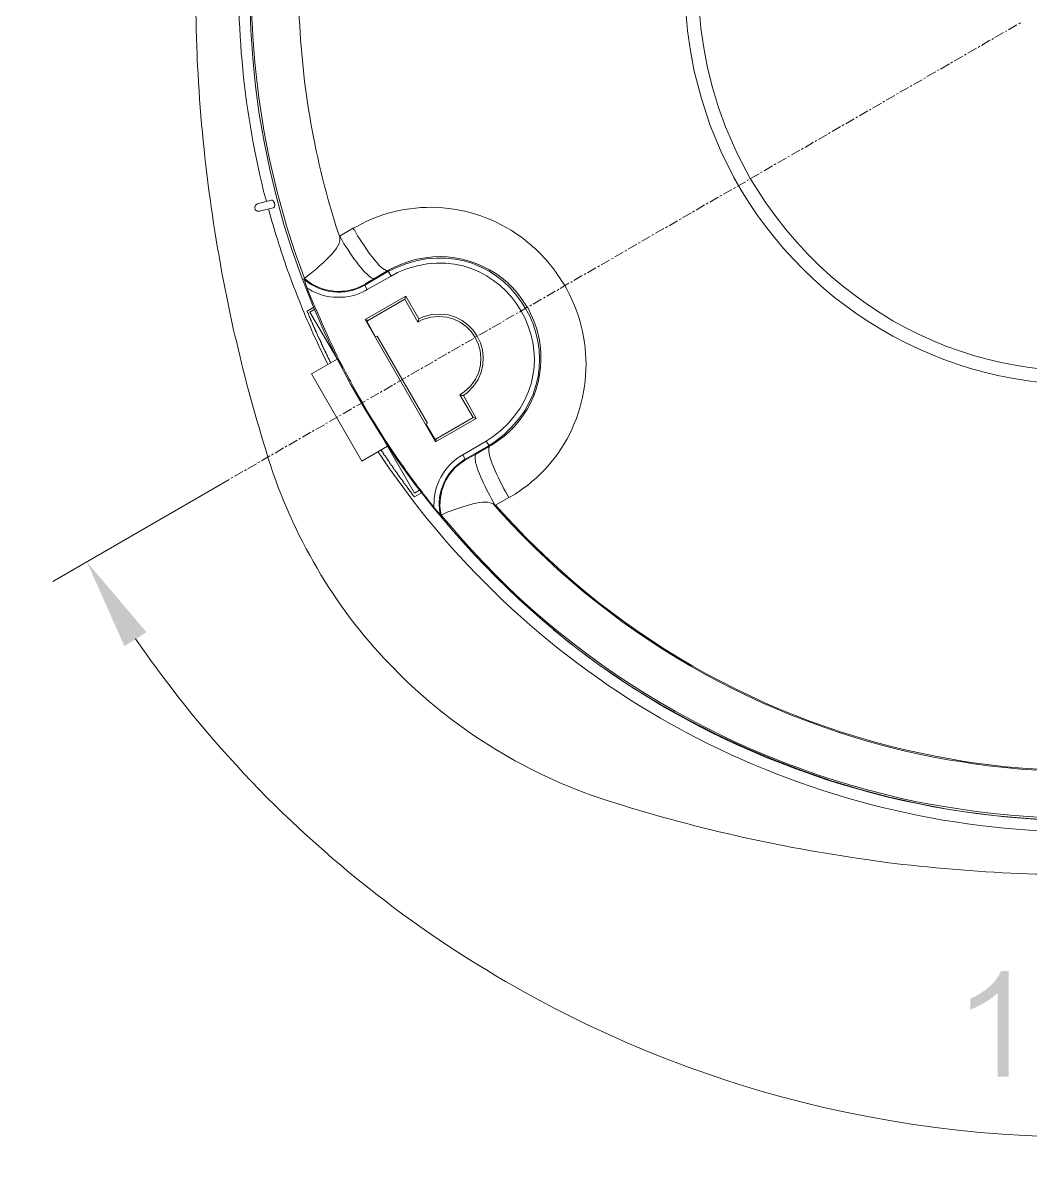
# Model space of a CAD drawing. Header units: millimetres. Extents: x 40 to 388, y 0 to 127.
# Drawn here: x 276.8 to 330.2, y 3.8 to 63.9 of the extents above; entities that cross this region are included whole.
import ezdxf

# ---------------------------------------------------------------- set-up
doc = ezdxf.new("R2010")
doc.units = ezdxf.units.MM

msp = doc.modelspace()

# ---------------------------------------------------------------- hatches: boundary and pattern name
h = msp.add_hatch(color=250)
h.dxf.hatch_style = 2
h.paths.add_polyline_path([(280.212588, 35.326601), (282.202184, 30.860399), (283.366386, 31.601303)])
h = msp.add_hatch(color=250)
edge = h.paths.add_edge_path(flags=0)
edge.add_spline(control_points=[(328.432583, 8.054304), (328.432583, 8.054304), (329.011209, 8.054304), (329.011209, 8.054304), (329.011209, 8.054304), (329.011209, 13.64943), (329.011209, 13.64943), (329.011209, 13.64943), (328.597189, 13.64943), (328.597189, 13.64943), (328.3585, 13.06142), (327.816386, 12.574622), (326.972083, 12.18893), (326.972083, 12.18893), (326.972083, 11.610304), (326.972083, 11.610304), (327.54129, 11.830225), (328.028088, 12.12423), (328.432583, 12.492319), (328.432583, 12.492319), (328.432583, 8.054304), (328.432583, 8.054304)], knot_values=[0, 0, 0, 0, 1, 1, 1, 2, 2, 2, 3, 3, 3, 4, 4, 4, 5, 5, 5, 6, 6, 6, 7, 7, 7, 7], degree=3, periodic=1)

# ---------------------------------------------------------------- linework, layer by layer
at = {"color": 250, "lineweight": 20}
for points in [[(329.001684, 63.499399), (329.446184, 63.774601)], [(329.552088, 63.816899), (329.636684, 63.880399)], [(328.282088, 63.097303), (328.726588, 63.351303)], [(328.832386, 63.414803), (328.917088, 63.457101)], [(326.842684, 62.271803), (327.308386, 62.525803)], [(327.393088, 62.568101), (327.477684, 62.631601)], [(327.562386, 62.673899), (328.006886, 62.949101)], [(328.112684, 62.991399), (328.197386, 63.033803)], [(326.123088, 61.848399), (326.588684, 62.102399)], [(326.673386, 62.165899), (326.758088, 62.208303)], [(324.683684, 61.022899), (325.149386, 61.276899)], [(325.234088, 61.340399), (325.318684, 61.382803)], [(325.403386, 61.425101), (325.869088, 61.700303)], [(325.953684, 61.742601), (326.038386, 61.806101)], [(323.964088, 60.599601), (324.429684, 60.853601)], [(324.514386, 60.917101), (324.599088, 60.959399)], [(323.075088, 60.091601), (323.159684, 60.133899)], [(323.244386, 60.197399), (323.710088, 60.451399)], [(323.794684, 60.493803), (323.879386, 60.557303)], [(321.805088, 59.350803), (322.270684, 59.625899)], [(322.355386, 59.668303), (322.440088, 59.731803)], [(322.524684, 59.774101), (322.990386, 60.028101)], [(320.916088, 58.842803), (321.000684, 58.885101)], [(321.106588, 58.948601), (321.551088, 59.202601)], [(321.635684, 59.244899), (321.720386, 59.308399)], [(319.667184, 58.123101), (320.111684, 58.377101)], [(320.196386, 58.419399), (320.281088, 58.482899)], [(320.386886, 58.525303), (320.831386, 58.779303)], [(318.947588, 57.699803), (319.392088, 57.953803)], [(319.476684, 58.017303), (319.561386, 58.059601)], [(317.508184, 56.874303), (317.952684, 57.128303)], [(318.037386, 57.170601), (318.122088, 57.234101)], [(318.227886, 57.276399), (318.672386, 57.551601)], [(318.757088, 57.593899), (318.841684, 57.636303)], [(316.788588, 56.450899), (317.233088, 56.704899)], [(317.317684, 56.768399), (317.402386, 56.810803)], [(315.349184, 55.625399), (315.793684, 55.879399)], [(315.878386, 55.942899), (315.963088, 55.985303)], [(316.068886, 56.027601), (316.513386, 56.302803)], [(316.598088, 56.345101), (316.682684, 56.408601)], [(314.629588, 55.202101), (315.074088, 55.456101)], [(315.158684, 55.519601), (315.243386, 55.561899)], [(313.719386, 54.694101), (313.825184, 54.736399)], [(313.909886, 54.799899), (314.354386, 55.053899)], [(314.439088, 55.096303), (314.544886, 55.159803)], [(289.250684, 54.291899), (289.144886, 54.207303), (289.102588, 54.101399), (289.123684, 53.974399), (289.229588, 53.889803), (289.356588, 53.889803)], [(289.250684, 54.292005), (289.970386, 54.482505)], [(290.076184, 54.080303), (289.356588, 53.889803)], [(289.970386, 54.482505), (290.033886, 54.482505), (290.033886, 54.461303), (290.076184, 54.461303), (290.097386, 54.419005), (290.097386, 54.397803), (290.118588, 54.376601), (290.139684, 54.334303), (290.139684, 54.270803), (290.160886, 54.249601), (290.160886, 54.186101), (290.139684, 54.143803), (290.139684, 54.122601), (290.097386, 54.080303), (290.076184, 54.080303)], [(312.470588, 53.953303), (312.915088, 54.228399)], [(312.999684, 54.270803), (313.105588, 54.334303)], [(313.190184, 54.376601), (313.634684, 54.630601)], [(311.560386, 53.445303), (311.666184, 53.487601)], [(311.750886, 53.551101), (312.195386, 53.805101)], [(312.280088, 53.847399), (312.385886, 53.910899)], [(293.589886, 52.577505), (294.309588, 53.000803)], [(294.309588, 53.000803), (294.309588, 52.979601), (294.330684, 52.979601), (294.330684, 52.958505), (294.351886, 52.937303), (294.351886, 52.916101), (294.373088, 52.916101)], [(310.311588, 52.725601), (310.756088, 52.979601)], [(310.840684, 53.021899), (310.946588, 53.085399)], [(311.031184, 53.127803), (311.475684, 53.381803)], [(293.589886, 52.577505), (293.589886, 52.556303), (293.611088, 52.556303), (293.611088, 52.535101), (293.632184, 52.535101), (293.632184, 52.514005), (293.632184, 52.492803), (293.653386, 52.492803)], [(309.401386, 52.196399), (309.507184, 52.238803)], [(309.591886, 52.302303), (310.036386, 52.556303)], [(310.121088, 52.619803), (310.226886, 52.662101)], [(308.152588, 51.476803), (308.597088, 51.730803)], [(308.681684, 51.773101), (308.787588, 51.836601)], [(308.872184, 51.878899), (309.316684, 52.154101)], [(307.432886, 51.053399), (307.877386, 51.307399)], [(307.983184, 51.370899), (308.067886, 51.413303)], [(296.172184, 50.714803), (294.923386, 49.974005)], [(295.050386, 49.741101), (296.320386, 50.460803)], [(296.151088, 50.757101), (295.431386, 50.333803)], [(296.151088, 50.757101), (296.320386, 50.460803)], [(305.993588, 50.227899), (306.438088, 50.481899)], [(306.543886, 50.545399), (306.628588, 50.587803)], [(306.713184, 50.630101), (307.157684, 50.905303)], [(307.263588, 50.947601), (307.348184, 51.011101)], [(291.706088, 50.291399), (291.727184, 50.333803)], [(291.875386, 49.825803), (291.790684, 50.058601), (291.748386, 50.185601), (291.727184, 50.228005), (291.706088, 50.291505)], [(294.944588, 50.016303), (294.923386, 49.973899)], [(295.050386, 49.741101), (294.923386, 49.973899)], [(305.273886, 49.804601), (305.718386, 50.079803)], [(305.824184, 50.122101), (305.908886, 50.164399)], [(297.103588, 49.402505), (294.944588, 48.153601)], [(297.040088, 49.233101), (295.029184, 48.069005)], [(297.103588, 49.402399), (297.040088, 49.233101)], [(297.738588, 48.026601), (297.040088, 49.233101)], [(297.780886, 48.195899), (297.103588, 49.402399)], [(303.834588, 48.979101), (304.279088, 49.233101)], [(304.384886, 49.296601), (304.469588, 49.338899)], [(304.554184, 49.402399), (304.998684, 49.656399)], [(305.104588, 49.698803), (305.189184, 49.762303)], [(292.235184, 48.809803), (291.875386, 48.598101)], [(292.277588, 48.704005), (292.023588, 48.555803)], [(303.114886, 48.555803), (303.559386, 48.830899)], [(303.665184, 48.873303), (303.749886, 48.936803)], [(292.023588, 48.555803), (293.738088, 45.592399)], [(294.944588, 48.153601), (298.669886, 41.676601)], [(294.944588, 48.153601), (295.113886, 48.111303)], [(295.494886, 47.243399), (295.029184, 48.068899)], [(297.780886, 48.196005), (297.780886, 48.153601), (297.759684, 48.132505), (297.759684, 48.069005), (297.738588, 48.069005), (297.738588, 48.026601)], [(302.225886, 48.047803), (302.310588, 48.090101)], [(302.395184, 48.153601), (302.839684, 48.407601)], [(302.945588, 48.471101), (303.030184, 48.513399)], [(300.955886, 47.328101), (301.421588, 47.582101)], [(301.506184, 47.624399), (301.590886, 47.687899)], [(301.675588, 47.730303), (302.141184, 47.984303)], [(295.494886, 47.243505), (295.579588, 47.285803)], [(295.579588, 47.285803), (298.246588, 42.671399)], [(300.066886, 46.798899), (300.151588, 46.862399)], [(300.236184, 46.904803), (300.701886, 47.158803)], [(300.786588, 47.222303), (300.871184, 47.264601)], [(298.796886, 46.079303), (299.262588, 46.333303)], [(299.347184, 46.375601), (299.431886, 46.439101)], [(299.516588, 46.481399), (299.982184, 46.756601)], [(292.108184, 45.275005), (293.462886, 46.058101)], [(298.077184, 45.655899), (298.542886, 45.909899)], [(298.627588, 45.973399), (298.712184, 46.015803)], [(294.775184, 40.660601), (292.108184, 45.274899)], [(296.637886, 44.830399), (297.103588, 45.084399)], [(297.188184, 45.147899), (297.272886, 45.190303)], [(297.357588, 45.253803), (297.823184, 45.507803)], [(297.907886, 45.550101), (297.992588, 45.613601)], [(295.939386, 44.407101), (296.383886, 44.682303)], [(296.468588, 44.724601), (296.553184, 44.766899)], [(294.500088, 43.581601), (294.944588, 43.835601)], [(295.029184, 43.899101), (295.113886, 43.941399)], [(295.219684, 44.004899), (295.664184, 44.258899)], [(295.748886, 44.301303), (295.833588, 44.364803)], [(300.659588, 42.967803), (299.961088, 44.174303)], [(299.961088, 44.174303), (300.003386, 44.174303), (300.003386, 44.153101), (300.088088, 44.153101), (300.088088, 44.132005), (300.151588, 44.132005)], [(300.828886, 42.925399), (300.151588, 44.131899)], [(293.780386, 43.158303), (294.224886, 43.433505)], [(294.309588, 43.475803), (294.394184, 43.539303)], [(292.870184, 42.650303), (292.954886, 42.692601)], [(293.060684, 42.756101), (293.505184, 43.010101)], [(293.589886, 43.073601), (293.674588, 43.116005)], [(298.246588, 42.671399), (298.161886, 42.629101)], [(298.161886, 42.629101), (298.648684, 41.803601)], [(298.648684, 41.803601), (300.659588, 42.967803)], [(298.669886, 41.676601), (300.828886, 42.925399)], [(300.828886, 42.925399), (300.659588, 42.967803)], [(291.621386, 41.930601), (292.065886, 42.184601)], [(292.150588, 42.227005), (292.235184, 42.290505)], [(292.341088, 42.332803), (292.785588, 42.586803)], [(290.711184, 41.401505), (290.795886, 41.465005)], [(290.901684, 41.507303), (291.346184, 41.761303)], [(291.430886, 41.824803), (291.515588, 41.867101)], [(296.129886, 41.443803), (294.775184, 40.660601)], [(295.854684, 41.909399), (297.548088, 38.967303)], [(298.669886, 41.676601), (298.712184, 41.867101)], [(301.358088, 41.718899), (300.109184, 40.999303)], [(300.236184, 40.766399), (301.506184, 41.486101)], [(300.807684, 41.020399), (301.527386, 41.443803)], [(301.358088, 41.718899), (301.527386, 41.443803)], [(289.462386, 40.681803), (289.906886, 40.935803)], [(289.991588, 40.978101), (290.076184, 41.041601)], [(290.182088, 41.084005), (290.626588, 41.359101)], [(300.236184, 40.766399), (300.109184, 40.999303)], [(300.807684, 41.020505), (300.553684, 40.893505), (300.426684, 40.808803), (300.363184, 40.787601), (300.320886, 40.766505), (300.278588, 40.745303)], [(288.742684, 40.258505), (289.187184, 40.512505)], [(289.271886, 40.576005), (289.377684, 40.618303)], [(300.236184, 40.766399), (300.278588, 40.745303)], [(287.451588, 39.517601), (287.747886, 39.687005)], [(287.832588, 39.750505), (287.938386, 39.792803)], [(288.023088, 39.856303), (288.467588, 40.110303)], [(288.552184, 40.152601), (288.658088, 40.216101)], [(287.451588, 39.517601), (278.413386, 34.289505)], [(297.548088, 38.967303), (297.823184, 39.115399)], [(297.548088, 38.776803), (297.929088, 38.988399)], [(302.543386, 38.734505), (301.844886, 38.332303)], [(298.923886, 37.824303), (298.839184, 37.909005), (298.754588, 38.014803), (298.585184, 38.205303)], [(301.802588, 38.353505), (301.717886, 38.395803)], [(301.802588, 38.353505), (301.823684, 38.353505), (301.823684, 38.332303), (301.844886, 38.332303)], [(298.966184, 37.803101), (298.923886, 37.824303)]]:
    msp.add_lwpolyline(points, dxfattribs=at)
for points in [[(291.727184, 50.333803), (291.727184, 50.355005), (291.748386, 50.355005), (291.748386, 50.333803)], [(298.966184, 37.803101), (298.966184, 37.824303), (298.987386, 37.824303), (298.987386, 37.803101)]]:
    msp.add_lwpolyline(points, close=True, dxfattribs=at)
for points, knots in [([(324.683684, 109.198303), (324.683684, 109.198303), (322.630588, 108.753803), (322.630588, 108.753803), (286.735414, 99.689213), (276.816009, 54.301812), (305.676088, 31.114505), (305.676088, 31.114505), (307.369386, 29.844505), (307.369386, 29.844505), (307.369386, 29.844505), (309.105088, 28.659101), (309.105088, 28.659101), (340.493491, 8.967822), (380.092797, 33.123927), (376.965386, 70.040005), (376.965386, 70.040005), (376.711386, 72.135505), (376.711386, 72.135505), (376.711386, 72.135505), (376.351588, 74.209803), (376.351588, 74.209803), (373.058408, 91.218631), (360.1841, 104.664015), (343.352684, 108.753803), (343.352684, 108.753803), (341.299588, 109.198303), (341.299588, 109.198303)], [0, 0, 0, 0, 1, 1, 1, 2, 2, 2, 3, 3, 3, 4, 4, 4, 5, 5, 5, 6, 6, 6, 7, 7, 7, 8, 8, 8, 9, 9, 9, 9]), ([(321.233588, 108.986601), (321.233588, 108.986601), (320.683184, 108.838505), (320.683184, 108.838505), (312.220398, 106.426916), (304.60121, 101.509123), (298.902684, 94.805005), (298.902684, 94.805005), (298.542886, 94.381601), (298.542886, 94.381601), (298.542886, 94.381601), (298.204184, 93.937101), (298.204184, 93.937101), (292.6455, 87.146129), (289.252907, 78.661118), (288.425184, 69.934101), (288.425184, 69.934101), (288.382886, 69.383803), (288.382886, 69.383803), (288.382886, 69.383803), (288.340588, 68.833505), (288.340588, 68.833505), (288.03219, 64.180013), (288.465789, 59.47812), (289.568184, 54.948101), (289.568184, 54.948101), (289.716386, 54.419005), (289.716386, 54.419005)], [0, 0, 0, 0, 1, 1, 1, 2, 2, 2, 3, 3, 3, 4, 4, 4, 5, 5, 5, 6, 6, 6, 7, 7, 7, 8, 8, 8, 9, 9, 9, 9]), ([(324.683684, 109.113601), (324.683684, 109.113601), (324.091088, 108.986601), (324.091088, 108.986601), (314.479305, 106.992419), (305.887402, 101.915206), (299.495386, 94.466303), (299.495386, 94.466303), (299.114386, 94.000601), (299.114386, 94.000601), (299.114386, 94.000601), (298.712184, 93.513803), (298.712184, 93.513803), (292.596111, 85.990817), (289.096909, 76.390005), (288.933184, 66.695601), (288.933184, 66.695601), (288.912088, 66.081803), (288.912088, 66.081803), (288.912088, 66.081803), (288.912088, 65.468005), (288.912088, 65.468005), (288.979504, 60.522413), (289.820809, 55.577527), (291.515588, 50.926505), (291.515588, 50.926505), (291.727184, 50.333803), (291.727184, 50.333803)], [0, 0, 0, 0, 1, 1, 1, 2, 2, 2, 3, 3, 3, 4, 4, 4, 5, 5, 5, 6, 6, 6, 7, 7, 7, 8, 8, 8, 9, 9, 9, 9]), ([(325.784386, 106.743005), (325.784386, 106.743005), (325.212886, 106.637101), (325.212886, 106.637101), (315.944709, 104.903198), (307.568706, 99.998211), (301.421588, 92.857601), (301.421588, 92.857601), (301.040588, 92.392005), (301.040588, 92.392005), (301.040588, 92.392005), (300.659588, 91.947505), (300.659588, 91.947505), (294.744916, 84.593429), (291.482392, 75.478709), (291.430886, 66.039505), (291.430886, 66.039505), (291.430886, 65.446803), (291.430886, 65.446803), (291.430886, 65.446803), (291.430886, 64.854101), (291.430886, 64.854101), (291.554006, 60.856106), (292.189711, 56.94313), (293.399386, 53.127803), (293.399386, 53.127803), (293.589886, 52.577505), (293.589886, 52.577505)], [0, 0, 0, 0, 1, 1, 1, 2, 2, 2, 3, 3, 3, 4, 4, 4, 5, 5, 5, 6, 6, 6, 7, 7, 7, 8, 8, 8, 9, 9, 9, 9]), ([(289.864588, 90.952601), (289.864588, 90.952601), (289.779886, 90.677505), (289.779886, 90.677505), (288.364895, 86.14812), (287.352105, 81.600815), (286.710684, 76.898005), (286.710684, 76.898005), (286.668386, 76.601601), (286.668386, 76.601601), (286.668386, 76.601601), (286.626088, 76.305303), (286.626088, 76.305303), (286.055999, 71.613323), (285.828105, 66.911219), (286.054588, 62.187101), (286.054588, 62.187101), (286.054588, 61.890803), (286.054588, 61.890803), (286.054588, 61.890803), (286.075684, 61.594505), (286.075684, 61.594505), (286.309999, 56.872504), (286.960486, 52.21873), (287.980684, 47.603303), (287.980684, 47.603303), (288.044184, 47.307005), (288.044184, 47.307005), (288.044184, 47.307005), (288.128886, 47.010601), (288.128886, 47.010601), (288.581888, 44.981106), (289.164007, 42.922612), (289.779886, 40.935803), (289.779886, 40.935803), (289.864588, 40.639505), (289.864588, 40.639505)], [0, 0, 0, 0, 1, 1, 1, 2, 2, 2, 3, 3, 3, 4, 4, 4, 5, 5, 5, 6, 6, 6, 7, 7, 7, 8, 8, 8, 9, 9, 9, 10, 10, 10, 11, 11, 11, 12, 12, 12, 12]), ([(354.105386, 65.806601), (354.105386, 65.806601), (354.063088, 67.330601), (354.063088, 67.330601), (354.063088, 67.330601), (353.893684, 68.812303), (353.893684, 68.812303), (352.323506, 79.764607), (342.546587, 87.679211), (331.499386, 86.867505), (331.499386, 86.867505), (329.996588, 86.719303), (329.996588, 86.719303), (329.996588, 86.719303), (328.514886, 86.444101), (328.514886, 86.444101), (317.103196, 83.976809), (309.898803, 72.718611), (312.364684, 61.319303), (312.364684, 61.319303), (312.745684, 59.858803), (312.745684, 59.858803), (312.745684, 59.858803), (313.211386, 58.440601), (313.211386, 58.440601), (313.211386, 58.440601), (313.782886, 57.043601), (313.782886, 57.043601), (313.782886, 57.043601), (314.460184, 55.689005), (314.460184, 55.689005), (318.480511, 48.398817), (326.210189, 44.200409), (334.505088, 44.745803), (334.505088, 44.745803), (336.007886, 44.915101), (336.007886, 44.915101), (336.007886, 44.915101), (337.489588, 45.190303), (337.489588, 45.190303), (346.075106, 47.023301), (352.658292, 54.119109), (353.893684, 62.801005), (353.893684, 62.801005), (354.063088, 64.303803), (354.063088, 64.303803), (354.063088, 64.303803), (354.105386, 65.806601), (354.105386, 65.806601)], [0, 0, 0, 0, 1, 1, 1, 2, 2, 2, 3, 3, 3, 4, 4, 4, 5, 5, 5, 6, 6, 6, 7, 7, 7, 8, 8, 8, 9, 9, 9, 10, 10, 10, 11, 11, 11, 12, 12, 12, 13, 13, 13, 14, 14, 14, 15, 15, 15, 16, 16, 16, 16]), ([(353.385684, 65.806601), (353.385684, 65.806601), (353.343386, 67.330601), (353.343386, 67.330601), (353.343386, 67.330601), (353.152886, 68.854601), (353.152886, 68.854601), (351.4719, 80.010916), (341.107007, 87.64291), (329.954184, 85.978505), (329.954184, 85.978505), (328.451386, 85.703303), (328.451386, 85.703303), (328.451386, 85.703303), (326.990886, 85.301101), (326.990886, 85.301101), (315.626186, 81.783201), (309.692111, 69.413119), (314.015684, 58.356005), (314.015684, 58.356005), (314.629588, 56.959005), (314.629588, 56.959005), (314.629588, 56.959005), (315.328088, 55.625505), (315.328088, 55.625505), (315.328088, 55.625505), (316.153588, 54.334303), (316.153588, 54.334303), (327.282316, 38.494228), (351.568597, 44.988514), (353.343386, 64.282601), (353.343386, 64.282601), (353.385684, 65.806601), (353.385684, 65.806601)], [0, 0, 0, 0, 1, 1, 1, 2, 2, 2, 3, 3, 3, 4, 4, 4, 5, 5, 5, 6, 6, 6, 7, 7, 7, 8, 8, 8, 9, 9, 9, 10, 10, 10, 11, 11, 11, 11]), ([(294.309588, 53.000803), (294.309588, 53.000803), (294.500088, 53.085505), (294.500088, 53.085505), (297.339597, 54.684929), (300.851499, 54.360726), (303.411184, 52.365803), (303.411184, 52.365803), (303.559386, 52.238803), (303.559386, 52.238803), (303.559386, 52.238803), (303.707588, 52.111803), (303.707588, 52.111803), (304.327384, 51.6225), (305.000484, 50.803315), (305.400886, 50.122101), (305.400886, 50.122101), (305.506684, 49.952803), (305.506684, 49.952803)], [0, 0, 0, 0, 1, 1, 1, 2, 2, 2, 3, 3, 3, 4, 4, 4, 5, 5, 5, 6, 6, 6, 6]), ([(289.822184, 54.016803), (289.822184, 54.016803), (289.843386, 53.953303), (289.843386, 53.953303), (290.126314, 52.91222), (290.483008, 51.799207), (290.838184, 50.778303), (290.838184, 50.778303), (290.859386, 50.714803), (290.859386, 50.714803), (290.859386, 50.714803), (290.880588, 50.651303), (290.880588, 50.651303), (291.267586, 49.607398), (291.670811, 48.569914), (292.129386, 47.561005), (292.129386, 47.561005), (292.150588, 47.497505), (292.150588, 47.497505), (292.150588, 47.497505), (292.171684, 47.434005), (292.171684, 47.434005), (292.432811, 46.911506), (292.673687, 46.37172), (292.933684, 45.846505), (292.933684, 45.846505), (292.976088, 45.783005), (292.976088, 45.783005)], [0, 0, 0, 0, 1, 1, 1, 2, 2, 2, 3, 3, 3, 4, 4, 4, 5, 5, 5, 6, 6, 6, 7, 7, 7, 8, 8, 8, 9, 9, 9, 9]), ([(301.506184, 41.486101), (301.506184, 41.486101), (301.823684, 41.697803), (301.823684, 41.697803), (307.159096, 45.566011), (302.558591, 53.558509), (296.532088, 50.884101), (296.532088, 50.884101), (296.172184, 50.714803), (296.172184, 50.714803)], [0, 0, 0, 0, 1, 1, 1, 2, 2, 2, 3, 3, 3, 3]), ([(296.151088, 50.757101), (296.151088, 50.757101), (296.129886, 50.736005), (296.129886, 50.736005), (296.129886, 50.736005), (296.087588, 50.736005), (296.087588, 50.736005), (296.087588, 50.736005), (296.066386, 50.757101), (296.066386, 50.757101), (296.066386, 50.757101), (296.024088, 50.778303), (296.024088, 50.778303), (296.024088, 50.778303), (295.981684, 50.799505), (295.981684, 50.799505), (295.981684, 50.799505), (295.939386, 50.820601), (295.939386, 50.820601), (295.939386, 50.820601), (295.918184, 50.841803), (295.918184, 50.841803), (295.918184, 50.841803), (295.833588, 50.905303), (295.833588, 50.905303), (295.833588, 50.905303), (295.770088, 50.947601), (295.770088, 50.947601), (295.770088, 50.947601), (295.706588, 51.011101), (295.706588, 51.011101), (295.706588, 51.011101), (295.579588, 51.159303), (295.579588, 51.159303), (295.204586, 51.575898), (294.944906, 51.979511), (294.648184, 52.450505), (294.648184, 52.450505), (294.542386, 52.598601), (294.542386, 52.598601), (294.542386, 52.598601), (294.373088, 52.916101), (294.373088, 52.916101)], [0, 0, 0, 0, 1, 1, 1, 2, 2, 2, 3, 3, 3, 4, 4, 4, 5, 5, 5, 6, 6, 6, 7, 7, 7, 8, 8, 8, 9, 9, 9, 10, 10, 10, 11, 11, 11, 12, 12, 12, 13, 13, 13, 14, 14, 14, 14]), ([(301.358088, 41.719005), (301.358088, 41.719005), (301.675588, 41.930601), (301.675588, 41.930601), (306.731211, 45.589612), (302.37049, 53.151827), (296.659088, 50.651303), (296.659088, 50.651303), (296.320386, 50.460803), (296.320386, 50.460803)], [0, 0, 0, 0, 1, 1, 1, 2, 2, 2, 3, 3, 3, 3]), ([(293.589886, 52.577505), (293.589886, 52.577505), (293.611088, 52.535101), (293.611088, 52.535101), (293.611088, 52.535101), (293.611088, 52.471601), (293.611088, 52.471601), (293.625199, 52.277926), (293.539792, 52.094905), (293.420588, 51.942505), (293.420588, 51.942505), (293.378184, 51.857803), (293.378184, 51.857803), (293.378184, 51.857803), (293.314684, 51.794303), (293.314684, 51.794303), (292.948607, 51.324015), (292.478989, 50.944814), (292.023588, 50.566601), (292.023588, 50.566601), (291.875386, 50.460803), (291.875386, 50.460803), (291.875386, 50.460803), (291.727184, 50.333803), (291.727184, 50.333803)], [0, 0, 0, 0, 1, 1, 1, 2, 2, 2, 3, 3, 3, 4, 4, 4, 5, 5, 5, 6, 6, 6, 7, 7, 7, 8, 8, 8, 8]), ([(294.944588, 50.016303), (294.944588, 50.016303), (294.986886, 50.058601), (294.986886, 50.058601), (294.986886, 50.058601), (295.050386, 50.101005), (295.050386, 50.101005), (295.050386, 50.101005), (295.177386, 50.185601), (295.177386, 50.185601), (295.177386, 50.185601), (295.431386, 50.333803), (295.431386, 50.333803), (295.431386, 50.333803), (295.410184, 50.312601), (295.410184, 50.312601), (295.410184, 50.312601), (295.389088, 50.312601), (295.389088, 50.312601), (295.389088, 50.312601), (295.367886, 50.333803), (295.367886, 50.333803), (295.367886, 50.333803), (295.346684, 50.333803), (295.346684, 50.333803), (295.346684, 50.333803), (295.304386, 50.355005), (295.304386, 50.355005), (295.304386, 50.355005), (295.219684, 50.397303), (295.219684, 50.397303), (295.219684, 50.397303), (295.198588, 50.418505), (295.198588, 50.418505), (295.198588, 50.418505), (295.113886, 50.482005), (295.113886, 50.482005), (295.113886, 50.482005), (294.859886, 50.736005), (294.859886, 50.736005), (294.487, 51.170909), (294.228414, 51.538927), (293.928588, 52.027101), (293.928588, 52.027101), (293.822684, 52.175303), (293.822684, 52.175303), (293.822684, 52.175303), (293.653386, 52.492803), (293.653386, 52.492803)], [0, 0, 0, 0, 1, 1, 1, 2, 2, 2, 3, 3, 3, 4, 4, 4, 5, 5, 5, 6, 6, 6, 7, 7, 7, 8, 8, 8, 9, 9, 9, 10, 10, 10, 11, 11, 11, 12, 12, 12, 13, 13, 13, 14, 14, 14, 15, 15, 15, 16, 16, 16, 16]), ([(303.538184, 48.809803), (303.538184, 48.809803), (303.453588, 48.915601), (303.453588, 48.915601), (302.406509, 50.724998), (300.206304, 51.741704), (298.140684, 51.434505), (298.140684, 51.434505), (298.013684, 51.413303), (298.013684, 51.413303), (298.013684, 51.413303), (297.886684, 51.392101), (297.886684, 51.392101), (297.323686, 51.289831), (296.781114, 51.087724), (296.278088, 50.820601), (296.278088, 50.820601), (296.151088, 50.757101), (296.151088, 50.757101)], [0, 0, 0, 0, 1, 1, 1, 2, 2, 2, 3, 3, 3, 4, 4, 4, 5, 5, 5, 6, 6, 6, 6]), ([(291.706088, 50.291505), (291.706088, 50.291505), (291.790684, 50.228005), (291.790684, 50.228005), (292.625392, 49.542522), (293.877083, 49.395732), (294.817588, 49.931601), (294.817588, 49.931601), (294.923386, 49.974005), (294.923386, 49.974005)], [0, 0, 0, 0, 1, 1, 1, 2, 2, 2, 3, 3, 3, 3]), ([(291.727184, 50.333803), (291.727184, 50.333803), (291.811886, 50.270303), (291.811886, 50.270303), (292.650792, 49.571415), (293.893311, 49.447625), (294.838684, 49.974005), (294.838684, 49.974005), (294.944588, 50.016303), (294.944588, 50.016303)], [0, 0, 0, 0, 1, 1, 1, 2, 2, 2, 3, 3, 3, 3]), ([(305.506684, 49.952803), (305.506684, 49.952803), (305.612588, 49.762303), (305.612588, 49.762303), (307.169397, 46.907625), (306.941114, 43.433505), (304.977588, 40.830005), (304.977588, 40.830005), (304.850588, 40.681803), (304.850588, 40.681803), (304.850588, 40.681803), (304.723588, 40.512505), (304.723588, 40.512505), (304.084284, 39.790298), (303.543511, 39.340224), (302.733886, 38.819101), (302.733886, 38.819101), (302.543386, 38.734505), (302.543386, 38.734505)], [0, 0, 0, 0, 1, 1, 1, 2, 2, 2, 3, 3, 3, 4, 4, 4, 5, 5, 5, 6, 6, 6, 6]), ([(291.875386, 49.825803), (291.875386, 49.825803), (291.917684, 49.720005), (291.917684, 49.720005), (292.57431, 48.11342), (293.238484, 46.60921), (294.055588, 45.084505), (294.055588, 45.084505), (294.097886, 44.999803), (294.097886, 44.999803), (294.097886, 44.999803), (294.161386, 44.894005), (294.161386, 44.894005), (294.972105, 43.375932), (295.854402, 41.965914), (296.828386, 40.554803), (296.828386, 40.554803), (296.891886, 40.470101), (296.891886, 40.470101), (296.891886, 40.470101), (296.955386, 40.385505), (296.955386, 40.385505), (297.446488, 39.672506), (297.982287, 38.965504), (298.521684, 38.290005), (298.521684, 38.290005), (298.585184, 38.205303), (298.585184, 38.205303)], [0, 0, 0, 0, 1, 1, 1, 2, 2, 2, 3, 3, 3, 4, 4, 4, 5, 5, 5, 6, 6, 6, 7, 7, 7, 8, 8, 8, 9, 9, 9, 9]), ([(295.050386, 49.741101), (295.050386, 49.741101), (294.965684, 49.698803), (294.965684, 49.698803), (294.103213, 49.186217), (292.830003, 49.22153), (291.981184, 49.762303), (291.981184, 49.762303), (291.875386, 49.825803), (291.875386, 49.825803)], [0, 0, 0, 0, 1, 1, 1, 2, 2, 2, 3, 3, 3, 3]), ([(299.961088, 44.174303), (299.961088, 44.174303), (300.193886, 44.322505), (300.193886, 44.322505), (302.231496, 45.991109), (300.416912, 49.086416), (297.971386, 48.153601), (297.971386, 48.153601), (297.738588, 48.026601), (297.738588, 48.026601)], [0, 0, 0, 0, 1, 1, 1, 2, 2, 2, 3, 3, 3, 3]), ([(300.151588, 44.132005), (300.151588, 44.132005), (300.342088, 44.280101), (300.342088, 44.280101), (302.346889, 46.028503), (300.540702, 49.161205), (298.013684, 48.301803), (298.013684, 48.301803), (297.780886, 48.196005), (297.780886, 48.196005)], [0, 0, 0, 0, 1, 1, 1, 2, 2, 2, 3, 3, 3, 3]), ([(301.527386, 41.443803), (301.527386, 41.443803), (301.633184, 41.507303), (301.633184, 41.507303), (303.484315, 42.617812), (304.463591, 44.661807), (304.215588, 46.799005), (304.215588, 46.799005), (304.194386, 46.947101), (304.194386, 46.947101), (304.194386, 46.947101), (304.173184, 47.074101), (304.173184, 47.074101), (304.038106, 47.664298), (303.887787, 48.146228), (303.601684, 48.682803), (303.601684, 48.682803), (303.538184, 48.809803), (303.538184, 48.809803)], [0, 0, 0, 0, 1, 1, 1, 2, 2, 2, 3, 3, 3, 4, 4, 4, 5, 5, 5, 6, 6, 6, 6]), ([(291.875386, 48.598101), (291.875386, 48.598101), (291.875386, 48.577005), (291.875386, 48.577005), (291.875386, 48.577005), (291.896588, 48.555803), (291.896588, 48.555803), (291.896588, 48.555803), (291.896588, 48.534601), (291.896588, 48.534601), (291.896588, 48.534601), (291.917684, 48.513505), (291.917684, 48.513505), (291.917684, 48.513505), (291.917684, 48.492303), (291.917684, 48.492303), (291.917684, 48.492303), (291.938886, 48.471101), (291.938886, 48.471101), (291.938886, 48.471101), (291.938886, 48.428803), (291.938886, 48.428803), (291.938886, 48.428803), (291.960088, 48.386505), (291.960088, 48.386505), (291.960088, 48.386505), (291.960088, 48.365303), (291.960088, 48.365303), (291.960088, 48.365303), (291.981184, 48.344101), (291.981184, 48.344101), (291.981184, 48.344101), (291.981184, 48.323005), (291.981184, 48.323005), (291.981184, 48.323005), (292.002386, 48.301803), (292.002386, 48.301803), (292.002386, 48.301803), (292.002386, 48.280601), (292.002386, 48.280601), (292.002386, 48.280601), (292.023588, 48.259505), (292.023588, 48.259505), (292.023588, 48.259505), (292.023588, 48.238303), (292.023588, 48.238303), (292.023588, 48.238303), (292.044684, 48.217101), (292.044684, 48.217101), (292.044684, 48.217101), (292.044684, 48.174803), (292.044684, 48.174803), (292.044684, 48.174803), (292.065886, 48.153601), (292.065886, 48.153601), (292.065886, 48.153601), (292.065886, 48.132505), (292.065886, 48.132505), (292.065886, 48.132505), (292.087088, 48.111303), (292.087088, 48.111303), (292.087088, 48.111303), (292.087088, 48.090101), (292.087088, 48.090101), (292.087088, 48.090101), (292.108184, 48.069005), (292.108184, 48.069005), (292.108184, 48.069005), (292.108184, 48.047803), (292.108184, 48.047803), (292.108184, 48.047803), (292.129386, 48.026601), (292.129386, 48.026601), (292.129386, 48.026601), (292.129386, 48.005505), (292.129386, 48.005505), (292.129386, 48.005505), (292.150588, 47.984303), (292.150588, 47.984303), (292.150588, 47.984303), (292.150588, 47.920803), (292.150588, 47.920803), (292.150588, 47.920803), (292.171684, 47.899601), (292.171684, 47.899601), (292.171684, 47.899601), (292.171684, 47.878505), (292.171684, 47.878505), (292.171684, 47.878505), (292.192886, 47.857303), (292.192886, 47.857303), (292.192886, 47.857303), (292.192886, 47.836101), (292.192886, 47.836101), (292.192886, 47.836101), (292.214088, 47.815005), (292.214088, 47.815005), (292.214088, 47.815005), (292.214088, 47.793803), (292.214088, 47.793803), (292.214088, 47.793803), (292.235184, 47.772601), (292.235184, 47.772601), (292.235184, 47.772601), (292.235184, 47.751505), (292.235184, 47.751505), (292.235184, 47.751505), (292.256386, 47.730303), (292.256386, 47.730303), (292.256386, 47.730303), (292.256386, 47.709101), (292.256386, 47.709101), (292.256386, 47.709101), (292.277588, 47.688005), (292.277588, 47.688005), (292.277588, 47.688005), (292.277588, 47.645601), (292.277588, 47.645601), (292.277588, 47.645601), (292.298684, 47.624505), (292.298684, 47.624505), (292.298684, 47.624505), (292.298684, 47.603303), (292.298684, 47.603303), (292.298684, 47.603303), (292.319886, 47.582101), (292.319886, 47.582101), (292.319886, 47.582101), (292.319886, 47.561005), (292.319886, 47.561005), (292.319886, 47.561005), (292.341088, 47.539803), (292.341088, 47.539803), (292.341088, 47.539803), (292.341088, 47.518601), (292.341088, 47.518601), (292.341088, 47.518601), (292.362184, 47.497505), (292.362184, 47.497505), (292.362184, 47.497505), (292.362184, 47.476303), (292.362184, 47.476303), (292.362184, 47.476303), (292.383386, 47.434005), (292.383386, 47.434005), (292.383386, 47.434005), (292.383386, 47.412803), (292.383386, 47.412803), (292.383386, 47.412803), (292.404588, 47.391601), (292.404588, 47.391601), (292.404588, 47.391601), (292.404588, 47.370505), (292.404588, 47.370505), (292.404588, 47.370505), (292.425684, 47.349303), (292.425684, 47.349303), (292.425684, 47.349303), (292.425684, 47.307005), (292.425684, 47.307005), (292.425684, 47.307005), (292.446886, 47.285803), (292.446886, 47.285803), (292.446886, 47.285803), (292.446886, 47.264601), (292.446886, 47.264601), (292.446886, 47.264601), (292.468088, 47.243505), (292.468088, 47.243505), (292.468088, 47.243505), (292.468088, 47.222303), (292.468088, 47.222303), (292.514302, 47.16413), (292.527708, 47.090011), (292.573886, 47.031803), (292.573886, 47.031803), (292.573886, 47.010601), (292.573886, 47.010601), (292.573886, 47.010601), (292.595088, 46.989505), (292.595088, 46.989505), (292.595088, 46.989505), (292.595088, 46.968303), (292.595088, 46.968303), (292.595088, 46.968303), (292.616184, 46.947101), (292.616184, 46.947101), (292.616184, 46.947101), (292.616184, 46.926005), (292.616184, 46.926005), (292.616184, 46.926005), (292.637386, 46.904803), (292.637386, 46.904803), (292.637386, 46.904803), (292.637386, 46.862505), (292.637386, 46.862505), (292.637386, 46.862505), (292.658588, 46.841303), (292.658588, 46.841303), (292.658588, 46.841303), (292.658588, 46.820101), (292.658588, 46.820101), (292.658588, 46.820101), (292.679684, 46.799005), (292.679684, 46.799005), (292.679684, 46.799005), (292.679684, 46.756601), (292.679684, 46.756601), (292.679684, 46.756601), (292.700886, 46.735505), (292.700886, 46.735505), (292.700886, 46.735505), (292.700886, 46.714303), (292.700886, 46.714303), (292.700886, 46.714303), (292.722088, 46.693101), (292.722088, 46.693101), (292.722088, 46.693101), (292.722088, 46.672005), (292.722088, 46.672005), (292.722088, 46.672005), (292.743184, 46.650803), (292.743184, 46.650803), (292.743184, 46.650803), (292.743184, 46.629601), (292.743184, 46.629601), (292.743184, 46.629601), (292.764386, 46.608505), (292.764386, 46.608505), (292.764386, 46.608505), (292.764386, 46.587303), (292.764386, 46.587303), (292.764386, 46.587303), (292.785588, 46.566101), (292.785588, 46.566101), (292.785588, 46.566101), (292.785588, 46.545005), (292.785588, 46.545005), (292.785588, 46.545005), (292.806684, 46.523803), (292.806684, 46.523803), (292.806684, 46.523803), (292.806684, 46.502601), (292.806684, 46.502601), (292.806684, 46.502601), (292.827886, 46.481505), (292.827886, 46.481505), (292.827886, 46.481505), (292.827886, 46.460303), (292.827886, 46.460303), (292.827886, 46.460303), (292.849088, 46.439101), (292.849088, 46.439101), (292.849088, 46.439101), (292.849088, 46.418005), (292.849088, 46.418005), (292.849088, 46.418005), (292.870184, 46.396803), (292.870184, 46.396803), (292.870184, 46.396803), (292.870184, 46.375601), (292.870184, 46.375601), (292.870184, 46.375601), (292.891386, 46.354505), (292.891386, 46.354505), (292.891386, 46.354505), (292.891386, 46.333303), (292.891386, 46.333303), (292.891386, 46.333303), (292.912588, 46.312101), (292.912588, 46.312101), (292.912588, 46.312101), (292.912588, 46.291005), (292.912588, 46.291005), (292.912588, 46.291005), (292.933684, 46.269803), (292.933684, 46.269803), (292.933684, 46.269803), (292.933684, 46.248601), (292.933684, 46.248601), (292.933684, 46.248601), (292.954886, 46.227505), (292.954886, 46.227505), (292.954886, 46.227505), (292.954886, 46.206303), (292.954886, 46.206303), (292.954886, 46.206303), (292.976088, 46.164005), (292.976088, 46.164005), (292.976088, 46.164005), (292.976088, 46.142803), (292.976088, 46.142803), (292.976088, 46.142803), (292.997184, 46.121601), (292.997184, 46.121601), (292.997184, 46.121601), (292.997184, 46.100505), (292.997184, 46.100505), (292.997184, 46.100505), (293.018386, 46.079303), (293.018386, 46.079303), (293.018386, 46.079303), (293.018386, 46.058101), (293.018386, 46.058101), (293.018386, 46.058101), (293.039588, 46.037005), (293.039588, 46.037005), (293.039588, 46.037005), (293.039588, 46.015803), (293.039588, 46.015803), (293.039588, 46.015803), (293.060684, 45.994601), (293.060684, 45.994601), (293.060684, 45.994601), (293.060684, 45.973505), (293.060684, 45.973505), (293.060684, 45.973505), (293.081886, 45.952303), (293.081886, 45.952303), (293.081886, 45.952303), (293.081886, 45.931101), (293.081886, 45.931101), (293.081886, 45.931101), (293.103088, 45.910005), (293.103088, 45.910005), (293.103088, 45.910005), (293.103088, 45.888803), (293.103088, 45.888803), (293.103088, 45.888803), (293.124184, 45.867601), (293.124184, 45.867601)], [0, 0, 0, 0, 1, 1, 1, 2, 2, 2, 3, 3, 3, 4, 4, 4, 5, 5, 5, 6, 6, 6, 7, 7, 7, 8, 8, 8, 9, 9, 9, 10, 10, 10, 11, 11, 11, 12, 12, 12, 13, 13, 13, 14, 14, 14, 15, 15, 15, 16, 16, 16, 17, 17, 17, 18, 18, 18, 19, 19, 19, 20, 20, 20, 21, 21, 21, 22, 22, 22, 23, 23, 23, 24, 24, 24, 25, 25, 25, 26, 26, 26, 27, 27, 27, 28, 28, 28, 29, 29, 29, 30, 30, 30, 31, 31, 31, 32, 32, 32, 33, 33, 33, 34, 34, 34, 35, 35, 35, 36, 36, 36, 37, 37, 37, 38, 38, 38, 39, 39, 39, 40, 40, 40, 41, 41, 41, 42, 42, 42, 43, 43, 43, 44, 44, 44, 45, 45, 45, 46, 46, 46, 47, 47, 47, 48, 48, 48, 49, 49, 49, 50, 50, 50, 51, 51, 51, 52, 52, 52, 53, 53, 53, 54, 54, 54, 55, 55, 55, 56, 56, 56, 57, 57, 57, 58, 58, 58, 59, 59, 59, 60, 60, 60, 61, 61, 61, 62, 62, 62, 63, 63, 63, 64, 64, 64, 65, 65, 65, 66, 66, 66, 67, 67, 67, 68, 68, 68, 69, 69, 69, 70, 70, 70, 71, 71, 71, 72, 72, 72, 73, 73, 73, 74, 74, 74, 75, 75, 75, 76, 76, 76, 77, 77, 77, 78, 78, 78, 79, 79, 79, 80, 80, 80, 81, 81, 81, 82, 82, 82, 83, 83, 83, 84, 84, 84, 85, 85, 85, 86, 86, 86, 87, 87, 87, 88, 88, 88, 89, 89, 89, 90, 90, 90, 91, 91, 91, 92, 92, 92, 93, 93, 93, 94, 94, 94, 95, 95, 95, 96, 96, 96, 97, 97, 97, 98, 98, 98, 99, 99, 99, 100, 100, 100, 101, 101, 101, 102, 102, 102, 103, 103, 103, 104, 104, 104, 105, 105, 105, 106, 106, 106, 107, 107, 107, 108, 108, 108, 109, 109, 109, 110, 110, 110, 110]), ([(301.527386, 41.443803), (301.527386, 41.443803), (301.506184, 41.422601), (301.506184, 41.422601), (301.506184, 41.422601), (301.506184, 41.401505), (301.506184, 41.401505), (301.506184, 41.401505), (301.485088, 41.380303), (301.485088, 41.380303), (301.485088, 41.380303), (301.485088, 41.168601), (301.485088, 41.168601), (301.485088, 41.168601), (301.527386, 40.999303), (301.527386, 40.999303), (301.527386, 40.999303), (301.548588, 40.893505), (301.548588, 40.893505), (301.548588, 40.893505), (301.590886, 40.724101), (301.590886, 40.724101), (301.805693, 40.176625), (302.017112, 39.722212), (302.289386, 39.200101), (302.289386, 39.200101), (302.374088, 39.052005), (302.374088, 39.052005), (302.374088, 39.052005), (302.543386, 38.734505), (302.543386, 38.734505)], [0, 0, 0, 0, 1, 1, 1, 2, 2, 2, 3, 3, 3, 4, 4, 4, 5, 5, 5, 6, 6, 6, 7, 7, 7, 8, 8, 8, 9, 9, 9, 10, 10, 10, 10]), ([(295.621886, 41.168601), (295.621886, 41.168601), (295.875886, 40.787601), (295.875886, 40.787601), (299.854514, 34.919919), (304.98669, 30.1976), (311.158184, 26.711803), (311.158184, 26.711803), (311.560386, 26.500101), (311.560386, 26.500101), (311.560386, 26.500101), (311.941386, 26.288505), (311.941386, 26.288505), (318.116091, 23.012222), (325.056994, 21.166101), (332.049684, 21.039101), (332.049684, 21.039101), (332.494184, 21.018005), (332.494184, 21.018005), (332.494184, 21.018005), (332.938684, 21.018005), (332.938684, 21.018005), (336.652411, 21.033527), (340.369596, 21.460318), (343.966588, 22.393803), (343.966588, 22.393803), (344.411088, 22.499601), (344.411088, 22.499601)], [0, 0, 0, 0, 1, 1, 1, 2, 2, 2, 3, 3, 3, 4, 4, 4, 5, 5, 5, 6, 6, 6, 7, 7, 7, 8, 8, 8, 9, 9, 9, 9]), ([(295.791184, 41.253303), (295.791184, 41.253303), (295.791184, 41.232101), (295.791184, 41.232101), (295.791184, 41.232101), (295.833588, 41.189803), (295.833588, 41.189803), (295.833588, 41.189803), (295.833588, 41.168601), (295.833588, 41.168601), (295.833588, 41.168601), (295.875886, 41.126303), (295.875886, 41.126303), (295.875886, 41.126303), (295.875886, 41.105101), (295.875886, 41.105101), (295.875886, 41.105101), (295.918184, 41.062803), (295.918184, 41.062803), (295.918184, 41.062803), (295.918184, 41.041601), (295.918184, 41.041601), (295.918184, 41.041601), (295.939386, 41.020505), (295.939386, 41.020505), (295.939386, 41.020505), (295.939386, 40.999303), (295.939386, 40.999303), (295.939386, 40.999303), (295.981684, 40.957005), (295.981684, 40.957005), (295.981684, 40.957005), (295.981684, 40.935803), (295.981684, 40.935803), (295.981684, 40.935803), (296.002886, 40.935803), (296.002886, 40.935803), (296.002886, 40.935803), (296.024088, 40.914601), (296.024088, 40.914601), (296.024088, 40.914601), (296.024088, 40.893505), (296.024088, 40.893505), (296.024088, 40.893505), (296.066386, 40.851101), (296.066386, 40.851101), (296.066386, 40.851101), (296.066386, 40.830005), (296.066386, 40.830005), (296.066386, 40.830005), (296.087588, 40.808803), (296.087588, 40.808803), (296.087588, 40.808803), (296.108684, 40.787601), (296.108684, 40.787601), (296.108684, 40.787601), (296.108684, 40.766505), (296.108684, 40.766505), (296.108684, 40.766505), (296.129886, 40.745303), (296.129886, 40.745303), (296.129886, 40.745303), (296.151088, 40.724101), (296.151088, 40.724101), (296.151088, 40.724101), (296.151088, 40.703005), (296.151088, 40.703005), (296.151088, 40.703005), (296.193386, 40.660601), (296.193386, 40.660601), (296.193386, 40.660601), (296.193386, 40.639505), (296.193386, 40.639505), (296.193386, 40.639505), (296.214588, 40.618303), (296.214588, 40.618303), (296.214588, 40.618303), (296.214588, 40.597101), (296.214588, 40.597101), (296.214588, 40.597101), (296.235684, 40.576005), (296.235684, 40.576005), (296.235684, 40.576005), (296.256886, 40.554803), (296.256886, 40.554803), (296.256886, 40.554803), (296.256886, 40.533601), (296.256886, 40.533601), (296.256886, 40.533601), (296.299184, 40.491303), (296.299184, 40.491303), (296.299184, 40.491303), (296.299184, 40.470101), (296.299184, 40.470101), (296.299184, 40.470101), (296.320386, 40.449005), (296.320386, 40.449005), (296.320386, 40.449005), (296.341588, 40.449005), (296.341588, 40.449005), (296.341588, 40.449005), (296.341588, 40.427803), (296.341588, 40.427803), (296.341588, 40.427803), (296.383886, 40.385505), (296.383886, 40.385505), (296.383886, 40.385505), (296.383886, 40.364303), (296.383886, 40.364303), (296.383886, 40.364303), (296.426184, 40.322005), (296.426184, 40.322005), (296.426184, 40.322005), (296.426184, 40.300803), (296.426184, 40.300803), (296.426184, 40.300803), (296.447386, 40.279601), (296.447386, 40.279601), (296.447386, 40.279601), (296.468588, 40.258505), (296.468588, 40.258505), (296.468588, 40.258505), (296.468588, 40.237303), (296.468588, 40.237303), (296.468588, 40.237303), (296.510886, 40.195005), (296.510886, 40.195005), (296.510886, 40.195005), (296.510886, 40.173803), (296.510886, 40.173803), (296.510886, 40.173803), (296.532088, 40.152601), (296.532088, 40.152601), (296.532088, 40.152601), (296.553184, 40.131505), (296.553184, 40.131505), (296.553184, 40.131505), (296.553184, 40.110303), (296.553184, 40.110303), (296.553184, 40.110303), (296.595588, 40.068005), (296.595588, 40.068005), (296.595588, 40.068005), (296.595588, 40.046803), (296.595588, 40.046803), (296.595588, 40.046803), (296.616684, 40.046803), (296.616684, 40.046803), (296.616684, 40.046803), (296.637886, 40.025601), (296.637886, 40.025601), (296.637886, 40.025601), (296.637886, 40.004505), (296.637886, 40.004505), (296.637886, 40.004505), (296.659088, 39.983303), (296.659088, 39.983303), (296.659088, 39.983303), (296.680184, 39.962101), (296.680184, 39.962101), (296.680184, 39.962101), (296.680184, 39.941005), (296.680184, 39.941005), (296.680184, 39.941005), (296.722588, 39.898601), (296.722588, 39.898601), (296.722588, 39.898601), (296.722588, 39.877505), (296.722588, 39.877505), (296.827716, 39.780103), (296.702092, 39.869003), (296.807184, 39.771601), (296.807184, 39.771601), (296.807184, 39.750505), (296.807184, 39.750505), (296.807184, 39.750505), (296.870684, 39.687005), (296.870684, 39.687005), (296.975883, 39.589603), (296.850294, 39.678503), (296.955386, 39.581101), (296.955386, 39.581101), (296.955386, 39.560005), (296.955386, 39.560005), (296.955386, 39.560005), (296.976588, 39.538803), (296.976588, 39.538803), (296.976588, 39.538803), (296.997684, 39.517601), (296.997684, 39.517601), (296.997684, 39.517601), (296.997684, 39.496505), (296.997684, 39.496505), (296.997684, 39.496505), (297.040088, 39.454101), (297.040088, 39.454101), (297.040088, 39.454101), (297.040088, 39.433005), (297.040088, 39.433005), (297.040088, 39.433005), (297.061184, 39.411803), (297.061184, 39.411803), (297.061184, 39.411803), (297.082386, 39.390601), (297.082386, 39.390601), (297.082386, 39.390601), (297.082386, 39.369505), (297.082386, 39.369505), (297.082386, 39.369505), (297.103588, 39.369505), (297.103588, 39.369505), (297.103588, 39.369505), (297.145886, 39.327101), (297.145886, 39.327101), (297.145886, 39.327101), (297.145886, 39.306005), (297.145886, 39.306005), (297.145886, 39.306005), (297.167088, 39.284803), (297.167088, 39.284803), (297.167088, 39.284803), (297.188184, 39.263601), (297.188184, 39.263601), (297.188184, 39.263601), (297.188184, 39.242505), (297.188184, 39.242505), (297.188184, 39.242505), (297.209386, 39.221303), (297.209386, 39.221303), (297.209386, 39.221303), (297.230588, 39.200101), (297.230588, 39.200101), (297.230588, 39.200101), (297.230588, 39.179005), (297.230588, 39.179005), (297.230588, 39.179005), (297.272886, 39.136601), (297.272886, 39.136601), (297.272886, 39.136601), (297.272886, 39.115505), (297.272886, 39.115505), (297.272886, 39.115505), (297.315184, 39.073101), (297.315184, 39.073101), (297.315184, 39.073101), (297.336386, 39.073101), (297.336386, 39.073101), (297.336386, 39.073101), (297.336386, 39.052005), (297.336386, 39.052005), (297.336386, 39.052005), (297.378684, 39.009601), (297.378684, 39.009601), (297.378684, 39.009601), (297.378684, 38.988505), (297.378684, 38.988505), (297.378684, 38.988505), (297.421088, 38.946101), (297.421088, 38.946101), (297.421088, 38.946101), (297.421088, 38.925005), (297.421088, 38.925005), (297.421088, 38.925005), (297.463386, 38.882601), (297.463386, 38.882601), (297.463386, 38.882601), (297.463386, 38.861505), (297.463386, 38.861505), (297.463386, 38.861505), (297.505684, 38.819101), (297.505684, 38.819101), (297.505684, 38.819101), (297.526886, 38.819101), (297.526886, 38.819101), (297.526886, 38.819101), (297.526886, 38.798005), (297.526886, 38.798005), (297.526886, 38.798005), (297.548088, 38.776803), (297.548088, 38.776803)], [0, 0, 0, 0, 1, 1, 1, 2, 2, 2, 3, 3, 3, 4, 4, 4, 5, 5, 5, 6, 6, 6, 7, 7, 7, 8, 8, 8, 9, 9, 9, 10, 10, 10, 11, 11, 11, 12, 12, 12, 13, 13, 13, 14, 14, 14, 15, 15, 15, 16, 16, 16, 17, 17, 17, 18, 18, 18, 19, 19, 19, 20, 20, 20, 21, 21, 21, 22, 22, 22, 23, 23, 23, 24, 24, 24, 25, 25, 25, 26, 26, 26, 27, 27, 27, 28, 28, 28, 29, 29, 29, 30, 30, 30, 31, 31, 31, 32, 32, 32, 33, 33, 33, 34, 34, 34, 35, 35, 35, 36, 36, 36, 37, 37, 37, 38, 38, 38, 39, 39, 39, 40, 40, 40, 41, 41, 41, 42, 42, 42, 43, 43, 43, 44, 44, 44, 45, 45, 45, 46, 46, 46, 47, 47, 47, 48, 48, 48, 49, 49, 49, 50, 50, 50, 51, 51, 51, 52, 52, 52, 53, 53, 53, 54, 54, 54, 55, 55, 55, 56, 56, 56, 57, 57, 57, 58, 58, 58, 59, 59, 59, 60, 60, 60, 61, 61, 61, 62, 62, 62, 63, 63, 63, 64, 64, 64, 65, 65, 65, 66, 66, 66, 67, 67, 67, 68, 68, 68, 69, 69, 69, 70, 70, 70, 71, 71, 71, 72, 72, 72, 73, 73, 73, 74, 74, 74, 75, 75, 75, 76, 76, 76, 77, 77, 77, 78, 78, 78, 79, 79, 79, 80, 80, 80, 81, 81, 81, 82, 82, 82, 83, 83, 83, 84, 84, 84, 85, 85, 85, 86, 86, 86, 87, 87, 87, 88, 88, 88, 89, 89, 89, 90, 90, 90, 91, 91, 91, 92, 92, 92, 93, 93, 93, 93]), ([(298.585184, 38.205303), (298.585184, 38.205303), (298.585184, 38.311101), (298.585184, 38.311101), (298.573613, 39.353207), (299.107684, 40.410517), (300.024588, 40.935803), (300.024588, 40.935803), (300.109184, 40.999303), (300.109184, 40.999303)], [0, 0, 0, 0, 1, 1, 1, 2, 2, 2, 3, 3, 3, 3]), ([(300.807684, 41.020505), (300.807684, 41.020505), (300.786588, 41.020505), (300.786588, 41.020505), (300.786588, 41.020505), (300.786588, 40.999303), (300.786588, 40.999303), (300.786588, 40.999303), (300.765386, 40.978101), (300.765386, 40.978101), (300.765386, 40.978101), (300.765386, 40.766505), (300.765386, 40.766505), (300.765386, 40.766505), (300.786588, 40.681803), (300.786588, 40.681803), (300.786588, 40.681803), (300.786588, 40.576005), (300.786588, 40.576005), (300.786588, 40.576005), (300.828886, 40.491303), (300.828886, 40.491303), (300.828886, 40.491303), (300.871184, 40.322005), (300.871184, 40.322005), (300.871184, 40.322005), (300.934684, 40.152601), (300.934684, 40.152601), (301.095586, 39.695401), (301.313991, 39.263601), (301.548588, 38.840303), (301.548588, 38.840303), (301.633184, 38.671005), (301.633184, 38.671005), (301.633184, 38.671005), (301.802588, 38.353505), (301.802588, 38.353505)], [0, 0, 0, 0, 1, 1, 1, 2, 2, 2, 3, 3, 3, 4, 4, 4, 5, 5, 5, 6, 6, 6, 7, 7, 7, 8, 8, 8, 9, 9, 9, 10, 10, 10, 11, 11, 11, 12, 12, 12, 12]), ([(289.864588, 40.639505), (289.864588, 40.639505), (289.949184, 40.385505), (289.949184, 40.385505), (291.282684, 36.376115), (293.515097, 32.65572), (296.489684, 29.654005), (296.489684, 29.654005), (296.680184, 29.463505), (296.680184, 29.463505), (296.680184, 29.463505), (296.870684, 29.273005), (296.870684, 29.273005), (299.870107, 26.293726), (303.597204, 24.070203), (307.602184, 22.732505), (307.602184, 22.732505), (307.856184, 22.647803), (307.856184, 22.647803)], [0, 0, 0, 0, 1, 1, 1, 2, 2, 2, 3, 3, 3, 4, 4, 4, 5, 5, 5, 6, 6, 6, 6]), ([(300.236184, 40.766505), (300.236184, 40.766505), (300.151588, 40.703005), (300.151588, 40.703005), (299.238599, 40.142723), (298.704106, 38.98212), (298.902684, 37.930101), (298.902684, 37.930101), (298.923886, 37.824303), (298.923886, 37.824303)], [0, 0, 0, 0, 1, 1, 1, 2, 2, 2, 3, 3, 3, 3]), ([(300.278588, 40.745303), (300.278588, 40.745303), (300.193886, 40.681803), (300.193886, 40.681803), (299.2622, 40.136726), (298.755294, 38.96381), (298.945088, 37.909005), (298.945088, 37.909005), (298.966184, 37.803101), (298.966184, 37.803101)], [0, 0, 0, 0, 1, 1, 1, 2, 2, 2, 3, 3, 3, 3]), ([(298.966184, 37.803101), (298.966184, 37.803101), (299.283684, 37.951303), (299.283684, 37.951303), (299.778702, 38.134007), (301.157711, 38.676932), (301.675588, 38.417005), (301.675588, 38.417005), (301.717886, 38.395803), (301.717886, 38.395803)], [0, 0, 0, 0, 1, 1, 1, 2, 2, 2, 3, 3, 3, 3]), ([(304.914088, 31.728303), (304.914088, 31.728303), (305.358588, 31.368505), (305.358588, 31.368505), (312.350997, 25.725401), (321.070605, 22.319332), (330.038886, 21.737601), (330.038886, 21.737601), (330.610386, 21.695303), (330.610386, 21.695303), (330.610386, 21.695303), (331.203088, 21.674101), (331.203088, 21.674101), (340.155495, 21.264209), (349.253986, 23.735417), (356.793588, 28.574505), (356.793588, 28.574505), (357.280386, 28.892005), (357.280386, 28.892005), (357.280386, 28.892005), (357.746088, 29.209505), (357.746088, 29.209505), (361.564202, 31.747), (364.923987, 34.943132), (367.779088, 38.522803), (367.779088, 38.522803), (368.117684, 38.988505), (368.117684, 38.988505)], [0, 0, 0, 0, 1, 1, 1, 2, 2, 2, 3, 3, 3, 4, 4, 4, 5, 5, 5, 6, 6, 6, 7, 7, 7, 8, 8, 8, 9, 9, 9, 9]), ([(301.717886, 38.395803), (301.717886, 38.395803), (302.098886, 37.972505), (302.098886, 37.972505), (308.358187, 31.031532), (316.684484, 26.439106), (325.890184, 24.828005), (325.890184, 24.828005), (326.461684, 24.743303), (326.461684, 24.743303), (326.461684, 24.743303), (327.054386, 24.637505), (327.054386, 24.637505), (336.284499, 23.323725), (345.659604, 25.112309), (353.745588, 29.759803), (353.745588, 29.759803), (354.253588, 30.056101), (354.253588, 30.056101), (354.253588, 30.056101), (354.761588, 30.352505), (354.761588, 30.352505), (358.191611, 32.486422), (361.054403, 34.884218), (363.799684, 37.845505), (363.799684, 37.845505), (364.180684, 38.290005), (364.180684, 38.290005)], [0, 0, 0, 0, 1, 1, 1, 2, 2, 2, 3, 3, 3, 4, 4, 4, 5, 5, 5, 6, 6, 6, 7, 7, 7, 8, 8, 8, 9, 9, 9, 9]), ([(301.844886, 38.332303), (301.844886, 38.332303), (302.247088, 37.887803), (302.247088, 37.887803), (308.534999, 30.980414), (316.79321, 26.459532), (325.996088, 24.870303), (325.996088, 24.870303), (326.567588, 24.764505), (326.567588, 24.764505), (326.567588, 24.764505), (327.139088, 24.679803), (327.139088, 24.679803), (336.383983, 23.402712), (345.649691, 25.17161), (353.745588, 29.823303), (353.745588, 29.823303), (354.232386, 30.119601), (354.232386, 30.119601), (354.232386, 30.119601), (354.740386, 30.416005), (354.740386, 30.416005), (358.112589, 32.490303), (361.080509, 34.973823), (363.757386, 37.887803), (363.757386, 37.887803), (364.138386, 38.332303), (364.138386, 38.332303)], [0, 0, 0, 0, 1, 1, 1, 2, 2, 2, 3, 3, 3, 4, 4, 4, 5, 5, 5, 6, 6, 6, 7, 7, 7, 8, 8, 8, 9, 9, 9, 9]), ([(298.966184, 37.803101), (298.966184, 37.803101), (299.368386, 37.337505), (299.368386, 37.337505), (305.717011, 29.768305), (314.568487, 24.583107), (324.239184, 22.605505), (324.239184, 22.605505), (324.853088, 22.499601), (324.853088, 22.499601), (324.853088, 22.499601), (325.466886, 22.393803), (325.466886, 22.393803), (335.130493, 20.671507), (345.360696, 22.356726), (353.978386, 27.050505), (353.978386, 27.050505), (354.528684, 27.346803), (354.528684, 27.346803), (354.528684, 27.346803), (355.079088, 27.664303), (355.079088, 27.664303), (359.391409, 30.152409), (363.353103, 33.454409), (366.572588, 37.252803), (366.572588, 37.252803), (366.974684, 37.718505), (366.974684, 37.718505)], [0, 0, 0, 0, 1, 1, 1, 2, 2, 2, 3, 3, 3, 4, 4, 4, 5, 5, 5, 6, 6, 6, 7, 7, 7, 8, 8, 8, 9, 9, 9, 9]), ([(282.794886, 31.241505), (282.794886, 31.241505), (283.260588, 30.585303), (283.260588, 30.585303), (290.580692, 20.185414), (301.145011, 12.300831), (313.169088, 8.169803), (313.169088, 8.169803), (313.931088, 7.915803), (313.931088, 7.915803), (313.931088, 7.915803), (314.693088, 7.661803), (314.693088, 7.661803), (326.880784, 3.84122), (339.939983, 3.919924), (352.073386, 7.915803), (352.073386, 7.915803), (352.835386, 8.169803), (352.835386, 8.169803), (352.835386, 8.169803), (353.597386, 8.444899), (353.597386, 8.444899), (365.330811, 12.644401), (375.549689, 20.411227), (382.743886, 30.585303), (382.743886, 30.585303), (383.209588, 31.241505), (383.209588, 31.241505)], [0, 0, 0, 0, 1, 1, 1, 2, 2, 2, 3, 3, 3, 4, 4, 4, 5, 5, 5, 6, 6, 6, 7, 7, 7, 8, 8, 8, 9, 9, 9, 9]), ([(307.856184, 22.647803), (307.856184, 22.647803), (308.152588, 22.563101), (308.152588, 22.563101), (312.637805, 21.148109), (317.271188, 20.121914), (321.932088, 19.494005), (321.932088, 19.494005), (322.228386, 19.451601), (322.228386, 19.451601), (322.228386, 19.451601), (322.524684, 19.409303), (322.524684, 19.409303), (327.195497, 18.829301), (331.91891, 18.613119), (336.621684, 18.837803), (336.621684, 18.837803), (336.918088, 18.837803), (336.918088, 18.837803), (336.918088, 18.837803), (337.235588, 18.859005), (337.235588, 18.859005), (341.935611, 19.08831), (346.61281, 19.743419), (351.205588, 20.764005), (351.205588, 20.764005), (351.501886, 20.827505), (351.501886, 20.827505), (351.501886, 20.827505), (351.798184, 20.912101), (351.798184, 20.912101), (353.834488, 21.360129), (355.903213, 21.940801), (357.894184, 22.563101), (357.894184, 22.563101), (358.169386, 22.647803), (358.169386, 22.647803)], [0, 0, 0, 0, 1, 1, 1, 2, 2, 2, 3, 3, 3, 4, 4, 4, 5, 5, 5, 6, 6, 6, 7, 7, 7, 8, 8, 8, 9, 9, 9, 10, 10, 10, 11, 11, 11, 12, 12, 12, 12])]:
    msp.add_open_spline(points, degree=3, knots=knots, dxfattribs=at)

doc.saveas('drawing.dxf')
